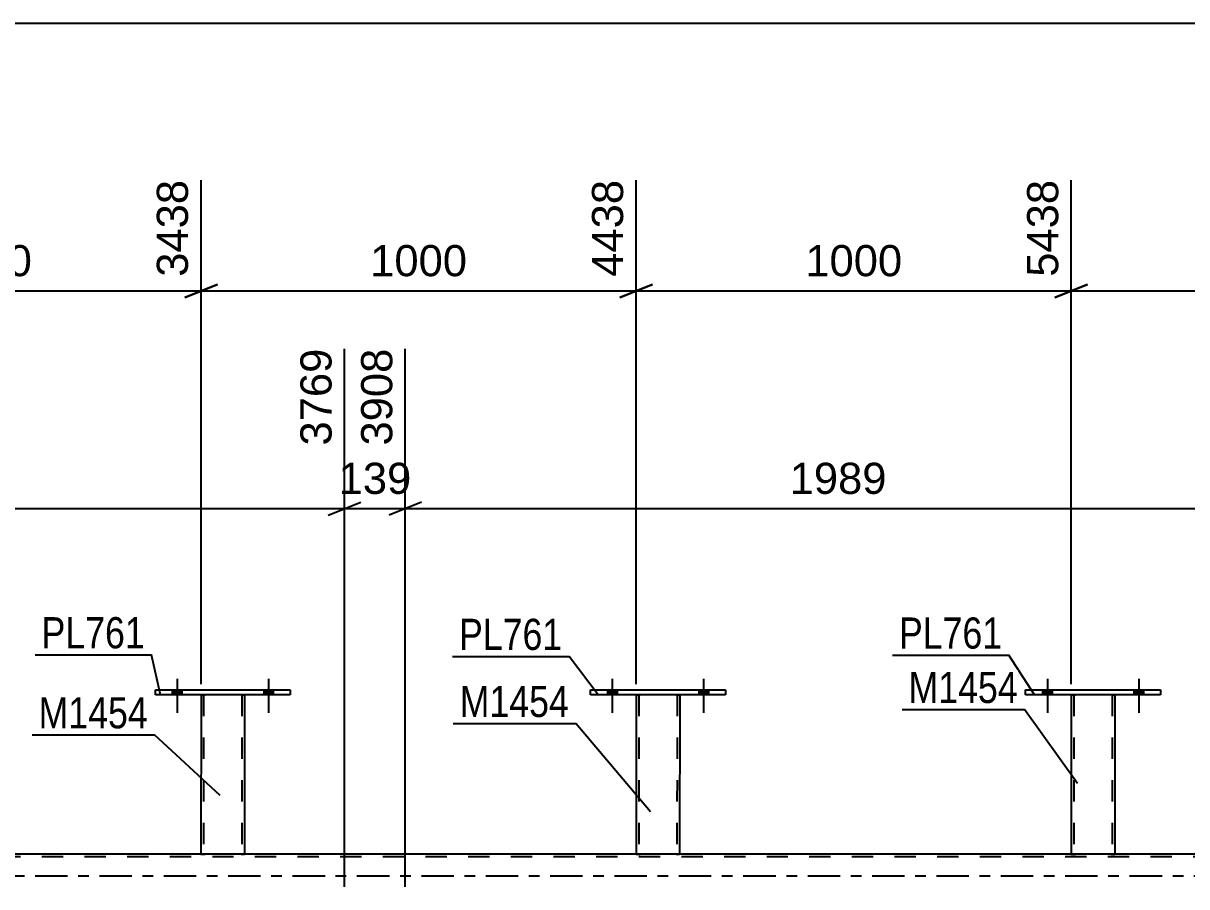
# Model space of a CAD drawing. Header units: millimetres. Extents: x -49 to 792, y -433 to 161.
# Drawn here: x 109.7 to 216.7, y -1 to 78.4 of the extents above; entities that cross this region are included whole.
import ezdxf

# ---------------------------------------------------------------- set-up
doc = ezdxf.new("R2010")
doc.units = ezdxf.units.MM
doc.linetypes.add('DXK_LINE_DOT2', pattern=[3.9198, 1.9599, -1.9599])
doc.linetypes.add('DXK_LINE_DOT3', pattern=[5.9187, 2.979, -0.9799, 0.9799, -0.9799])
doc.styles.add('Arial', font='ARIAL.TTF', dxfattribs={"height": 0.2})
doc.styles.add('Arial Narrow', font='ARIALN.TTF', dxfattribs={"height": 0.2})

# ---------------------------------------------------------------- blocks, each defined once
blk = doc.blocks.new('Part-203723993-3401 - 3316')
at = {"color": 7, "linetype": 'DXK_LINE_DOT2'}
for p, q in [((709.17, 1.76), (33.84, 1.76)), ((130.03, 2), (126.07, 2)), ((170.03, 2), (166.07, 2)), ((210.03, 2), (206.07, 2))]:
    blk.add_line(p, q, dxfattribs=at)
at = {"color": 2, "linetype": 'Continuous'}
for p, q in [((126.07, 2), (90.03, 2)), ((166.07, 2), (130.03, 2)), ((206.07, 2), (170.03, 2)), ((246.07, 2), (210.03, 2))]:
    blk.add_line(p, q, dxfattribs=at)
at = {"color": 7, "linetype": 'DXK_LINE_DOT3'}
blk.add_line((33.84, 0), (718.97, 0), dxfattribs=at)
blk = doc.blocks.new('Bolt-203723993-3346 - 3316')
at = {"linetype": 'Continuous'}
for points in [[(123.4, 16.64), (124.28, 16.64), (124.28, 17.12), (123.4, 17.12)], [(131.8, 16.64), (132.68, 16.64), (132.68, 17.12), (131.8, 17.12)]]:
    blk.add_hatch(color=1, dxfattribs=at).paths.add_polyline_path(points)
at = {"color": 1, "linetype": 'Continuous'}
for p, q in [((123.4, 17.12), (123.4, 16.64)), ((123.84, 18.12), (123.84, 15)), ((124.28, 17.12), (124.28, 16.64)), ((131.8, 17.12), (131.8, 16.64)), ((132.24, 18.12), (132.24, 15)), ((132.68, 17.12), (132.68, 16.64))]:
    blk.add_line(p, q, dxfattribs=at)
blk = doc.blocks.new('Bolt-203723993-3347 - 3316')
at = {"linetype": 'Continuous'}
for points in [[(123.4, 16.64), (124.28, 16.64), (124.28, 17.12), (123.4, 17.12)], [(131.8, 16.64), (132.68, 16.64), (132.68, 17.12), (131.8, 17.12)]]:
    blk.add_hatch(color=1, dxfattribs=at).paths.add_polyline_path(points)
at = {"color": 1, "linetype": 'Continuous'}
for p, q in [((123.4, 17.12), (123.4, 16.64)), ((123.84, 18.12), (123.84, 15)), ((124.28, 17.12), (124.28, 16.64)), ((131.8, 17.12), (131.8, 16.64)), ((132.24, 18.12), (132.24, 15)), ((132.68, 17.12), (132.68, 16.64))]:
    blk.add_line(p, q, dxfattribs=at)
blk = doc.blocks.new('Bolt-203723993-3348 - 3316')
at = {"linetype": 'Continuous'}
for points in [[(163.4, 16.64), (164.28, 16.64), (164.28, 17.12), (163.4, 17.12)], [(171.8, 16.64), (172.68, 16.64), (172.68, 17.12), (171.8, 17.12)]]:
    blk.add_hatch(color=1, dxfattribs=at).paths.add_polyline_path(points)
at = {"color": 1, "linetype": 'Continuous'}
for p, q in [((163.4, 17.12), (163.4, 16.64)), ((163.84, 18.12), (163.84, 15)), ((164.28, 17.12), (164.28, 16.64)), ((171.8, 17.12), (171.8, 16.64)), ((172.24, 18.12), (172.24, 15)), ((172.68, 17.12), (172.68, 16.64))]:
    blk.add_line(p, q, dxfattribs=at)
blk = doc.blocks.new('Bolt-203723993-3349 - 3316')
at = {"linetype": 'Continuous'}
for points in [[(163.4, 16.64), (164.28, 16.64), (164.28, 17.12), (163.4, 17.12)], [(171.8, 16.64), (172.68, 16.64), (172.68, 17.12), (171.8, 17.12)]]:
    blk.add_hatch(color=1, dxfattribs=at).paths.add_polyline_path(points)
at = {"color": 1, "linetype": 'Continuous'}
for p, q in [((163.4, 17.12), (163.4, 16.64)), ((163.84, 18.12), (163.84, 15)), ((164.28, 17.12), (164.28, 16.64)), ((171.8, 17.12), (171.8, 16.64)), ((172.24, 18.12), (172.24, 15)), ((172.68, 17.12), (172.68, 16.64))]:
    blk.add_line(p, q, dxfattribs=at)
blk = doc.blocks.new('Bolt-203723993-3374 - 3316')
at = {"linetype": 'Continuous'}
for points in [[(203.4, 16.64), (204.28, 16.64), (204.28, 17.12), (203.4, 17.12)], [(211.8, 16.64), (212.68, 16.64), (212.68, 17.12), (211.8, 17.12)]]:
    blk.add_hatch(color=1, dxfattribs=at).paths.add_polyline_path(points)
at = {"color": 1, "linetype": 'Continuous'}
for p, q in [((203.4, 17.12), (203.4, 16.64)), ((203.84, 18.12), (203.84, 15)), ((204.28, 17.12), (204.28, 16.64)), ((211.8, 17.12), (211.8, 16.64)), ((212.24, 18.12), (212.24, 15)), ((212.68, 17.12), (212.68, 16.64))]:
    blk.add_line(p, q, dxfattribs=at)
blk = doc.blocks.new('Bolt-203723993-3375 - 3316')
at = {"linetype": 'Continuous'}
for points in [[(203.4, 16.64), (204.28, 16.64), (204.28, 17.12), (203.4, 17.12)], [(211.8, 16.64), (212.68, 16.64), (212.68, 17.12), (211.8, 17.12)]]:
    blk.add_hatch(color=1, dxfattribs=at).paths.add_polyline_path(points)
at = {"color": 1, "linetype": 'Continuous'}
for p, q in [((203.4, 17.12), (203.4, 16.64)), ((203.84, 18.12), (203.84, 15)), ((204.28, 17.12), (204.28, 16.64)), ((211.8, 17.12), (211.8, 16.64)), ((212.24, 18.12), (212.24, 15)), ((212.68, 17.12), (212.68, 16.64))]:
    blk.add_line(p, q, dxfattribs=at)
blk = doc.blocks.new('Part-203723993-3436 - 3316')
at = {"color": 2, "linetype": 'Continuous'}
for p, q in [((121.84, 16.64), (121.84, 17.12)), ((121.84, 17.12), (134.24, 17.12)), ((134.24, 17.12), (134.24, 16.64)), ((134.24, 16.64), (121.84, 16.64))]:
    blk.add_line(p, q, dxfattribs=at)
blk = doc.blocks.new('Part-203723993-3441 - 3316')
at = {"color": 2, "linetype": 'Continuous'}
for p, q in [((126.04, 16.64), (126.03, 2)), ((130.04, 16.64), (130.03, 2)), ((126.07, 2), (126.03, 2)), ((126.17, 2), (126.07, 2)), ((126.33, 2), (126.17, 2)), ((129.74, 2), (126.33, 2)), ((129.89, 2), (129.74, 2)), ((130, 2), (129.89, 2)), ((130.03, 2), (130, 2))]:
    blk.add_line(p, q, dxfattribs=at)
at = {"color": 7, "linetype": 'DXK_LINE_DOT2'}
for p, q in [((126.04, 16.64), (126.04, 16.64)), ((126.04, 16.64), (126.04, 16.64)), ((126.04, 16.64), (126.04, 16.64)), ((126.07, 16.64), (126.04, 16.64)), ((126.04, 16.64), (126.07, 16.64)), ((126.18, 16.64), (126.07, 16.64)), ((126.07, 16.64), (126.18, 16.64)), ((126.33, 16.64), (126.18, 16.64)), ((126.18, 16.64), (126.33, 16.64)), ((126.28, 16.64), (126.27, 2)), ((126.28, 16.64), (126.28, 16.64)), ((126.3, 16.64), (126.28, 16.64)), ((126.28, 16.64), (126.3, 16.64)), ((126.35, 16.64), (126.3, 16.64)), ((126.3, 16.64), (126.35, 16.64)), ((129.74, 16.64), (126.33, 16.64)), ((129.74, 16.64), (126.33, 16.64)), ((129.65, 16.64), (126.35, 16.64)), ((126.35, 16.64), (126.43, 16.64)), ((129.73, 16.64), (126.43, 16.64)), ((129.73, 16.64), (129.65, 16.64)), ((129.78, 16.64), (129.73, 16.64)), ((129.73, 16.64), (129.78, 16.64)), ((129.74, 16.64), (129.9, 16.64)), ((129.9, 16.64), (129.74, 16.64)), ((129.8, 16.64), (129.78, 16.64)), ((129.78, 16.64), (129.8, 16.64)), ((129.8, 16.64), (129.79, 2)), ((129.8, 16.64), (129.8, 16.64)), ((129.9, 16.64), (130, 16.64)), ((130, 16.64), (129.9, 16.64)), ((130, 16.64), (130.04, 16.64)), ((130.04, 16.64), (130, 16.64)), ((130.04, 16.64), (130.04, 16.64)), ((130.04, 16.64), (130.04, 16.64)), ((130.04, 16.64), (130.04, 16.64)), ((126.03, 2), (126.07, 2)), ((126.07, 2), (126.17, 2)), ((126.17, 2), (126.33, 2)), ((126.27, 2), (126.29, 2)), ((126.27, 2), (126.29, 2)), ((129.64, 2), (126.29, 2)), ((126.29, 2), (126.33, 2)), ((129.74, 2), (126.33, 2)), ((126.33, 2), (126.34, 2)), ((126.34, 2), (126.42, 2)), ((129.72, 2), (126.42, 2)), ((129.72, 2), (129.64, 2)), ((129.77, 2), (129.72, 2)), ((129.72, 2), (129.77, 2)), ((129.74, 2), (129.89, 2)), ((129.79, 2), (129.77, 2)), ((129.77, 2), (129.79, 2)), ((129.89, 2), (130, 2)), ((130, 2), (130.03, 2))]:
    blk.add_line(p, q, dxfattribs=at)
blk = doc.blocks.new('Part-203723993-3446 - 3316')
at = {"color": 2, "linetype": 'Continuous'}
for p, q in [((161.84, 16.64), (161.84, 17.12)), ((161.84, 17.12), (174.24, 17.12)), ((174.24, 17.12), (174.24, 16.64)), ((174.24, 16.64), (161.84, 16.64))]:
    blk.add_line(p, q, dxfattribs=at)
blk = doc.blocks.new('Part-203723993-3451 - 3316')
at = {"color": 2, "linetype": 'Continuous'}
for p, q in [((166.04, 16.64), (166.03, 2)), ((170.04, 16.64), (170.03, 2)), ((166.07, 2), (166.03, 2)), ((166.17, 2), (166.07, 2)), ((166.33, 2), (166.17, 2)), ((169.74, 2), (166.33, 2)), ((169.89, 2), (169.74, 2)), ((170, 2), (169.89, 2)), ((170.03, 2), (170, 2))]:
    blk.add_line(p, q, dxfattribs=at)
at = {"color": 7, "linetype": 'DXK_LINE_DOT2'}
for p, q in [((166.04, 16.64), (166.04, 16.64)), ((166.04, 16.64), (166.04, 16.64)), ((166.04, 16.64), (166.04, 16.64)), ((166.07, 16.64), (166.04, 16.64)), ((166.04, 16.64), (166.07, 16.64)), ((166.18, 16.64), (166.07, 16.64)), ((166.07, 16.64), (166.18, 16.64)), ((166.33, 16.64), (166.18, 16.64)), ((166.18, 16.64), (166.33, 16.64)), ((166.28, 16.64), (166.27, 2)), ((166.28, 16.64), (166.28, 16.64)), ((166.29, 16.64), (166.28, 16.64)), ((166.28, 16.64), (166.29, 16.64)), ((166.35, 16.64), (166.29, 16.64)), ((166.29, 16.64), (166.35, 16.64)), ((169.74, 16.64), (166.33, 16.64)), ((169.74, 16.64), (166.33, 16.64)), ((169.65, 16.64), (166.35, 16.64)), ((166.35, 16.64), (166.42, 16.64)), ((169.73, 16.64), (166.42, 16.64)), ((169.73, 16.64), (169.65, 16.64)), ((169.78, 16.64), (169.73, 16.64)), ((169.73, 16.64), (169.78, 16.64)), ((169.74, 16.64), (169.9, 16.64)), ((169.9, 16.64), (169.74, 16.64)), ((169.8, 16.64), (169.78, 16.64)), ((169.78, 16.64), (169.8, 16.64)), ((169.8, 16.64), (169.79, 2)), ((169.8, 16.64), (169.8, 16.64)), ((169.9, 16.64), (170, 16.64)), ((170, 16.64), (169.9, 16.64)), ((170, 16.64), (170.04, 16.64)), ((170.04, 16.64), (170, 16.64)), ((170.04, 16.64), (170.04, 16.64)), ((170.04, 16.64), (170.04, 16.64)), ((170.04, 16.64), (170.04, 16.64)), ((166.03, 2), (166.07, 2)), ((166.07, 2), (166.17, 2)), ((166.17, 2), (166.33, 2)), ((166.27, 2), (166.29, 2)), ((166.27, 2), (166.29, 2)), ((169.64, 2), (166.29, 2)), ((166.29, 2), (166.33, 2)), ((169.74, 2), (166.33, 2)), ((166.33, 2), (166.34, 2)), ((166.34, 2), (166.42, 2)), ((169.72, 2), (166.42, 2)), ((169.72, 2), (169.64, 2)), ((169.77, 2), (169.72, 2)), ((169.72, 2), (169.77, 2)), ((169.74, 2), (169.89, 2)), ((169.79, 2), (169.77, 2)), ((169.77, 2), (169.79, 2)), ((169.89, 2), (170, 2)), ((170, 2), (170.03, 2))]:
    blk.add_line(p, q, dxfattribs=at)
blk = doc.blocks.new('Part-203723993-3576 - 3316')
at = {"color": 2, "linetype": 'Continuous'}
for p, q in [((201.84, 16.64), (201.84, 17.12)), ((201.84, 17.12), (214.24, 17.12)), ((214.24, 17.12), (214.24, 16.64)), ((214.24, 16.64), (201.84, 16.64))]:
    blk.add_line(p, q, dxfattribs=at)
blk = doc.blocks.new('Part-203723993-3581 - 3316')
at = {"color": 2, "linetype": 'Continuous'}
for p, q in [((206.04, 16.64), (206.03, 2)), ((210.04, 16.64), (210.03, 2)), ((206.07, 2), (206.03, 2)), ((206.17, 2), (206.07, 2)), ((206.33, 2), (206.17, 2)), ((209.74, 2), (206.33, 2)), ((209.89, 2), (209.74, 2)), ((210, 2), (209.89, 2)), ((210.03, 2), (210, 2))]:
    blk.add_line(p, q, dxfattribs=at)
at = {"color": 7, "linetype": 'DXK_LINE_DOT2'}
for p, q in [((206.04, 16.64), (206.04, 16.64)), ((206.04, 16.64), (206.04, 16.64)), ((206.04, 16.64), (206.04, 16.64)), ((206.07, 16.64), (206.04, 16.64)), ((206.04, 16.64), (206.07, 16.64)), ((206.18, 16.64), (206.07, 16.64)), ((206.07, 16.64), (206.18, 16.64)), ((206.33, 16.64), (206.18, 16.64)), ((206.18, 16.64), (206.33, 16.64)), ((206.28, 16.64), (206.27, 2)), ((206.28, 16.64), (206.28, 16.64)), ((206.3, 16.64), (206.28, 16.64)), ((206.28, 16.64), (206.3, 16.64)), ((206.35, 16.64), (206.3, 16.64)), ((206.3, 16.64), (206.35, 16.64)), ((209.74, 16.64), (206.33, 16.64)), ((209.74, 16.64), (206.33, 16.64)), ((209.65, 16.64), (206.35, 16.64)), ((206.35, 16.64), (206.43, 16.64)), ((209.73, 16.64), (206.43, 16.64)), ((209.73, 16.64), (209.65, 16.64)), ((209.78, 16.64), (209.73, 16.64)), ((209.73, 16.64), (209.78, 16.64)), ((209.74, 16.64), (209.9, 16.64)), ((209.9, 16.64), (209.74, 16.64)), ((209.8, 16.64), (209.78, 16.64)), ((209.78, 16.64), (209.8, 16.64)), ((209.8, 16.64), (209.79, 2)), ((209.8, 16.64), (209.8, 16.64)), ((209.9, 16.64), (210, 16.64)), ((210, 16.64), (209.9, 16.64)), ((210, 16.64), (210.04, 16.64)), ((210.04, 16.64), (210, 16.64)), ((210.04, 16.64), (210.04, 16.64)), ((210.04, 16.64), (210.04, 16.64)), ((210.04, 16.64), (210.04, 16.64)), ((206.03, 2), (206.07, 2)), ((206.07, 2), (206.17, 2)), ((206.17, 2), (206.33, 2)), ((206.27, 2), (206.29, 2)), ((206.27, 2), (206.29, 2)), ((209.65, 2), (206.29, 2)), ((206.29, 2), (206.33, 2)), ((209.74, 2), (206.33, 2)), ((206.33, 2), (206.34, 2)), ((206.34, 2), (206.42, 2)), ((209.72, 2), (206.42, 2)), ((209.72, 2), (209.65, 2)), ((209.78, 2), (209.72, 2)), ((209.72, 2), (209.78, 2)), ((209.74, 2), (209.89, 2)), ((209.79, 2), (209.78, 2)), ((209.78, 2), (209.79, 2)), ((209.89, 2), (210, 2)), ((210, 2), (210.03, 2))]:
    blk.add_line(p, q, dxfattribs=at)
blk = doc.blocks.new('StraightDimension-203723993-4479 - 3316')
at = {"color": 7, "linetype": 'Continuous'}
for p, q in [((139.24, -1), (139.24, 48.48)), ((144.82, -1), (144.82, 48.48)), ((137.74, 33.18), (140.74, 34.38)), ((146.32, 34.38), (143.32, 33.18)), ((139.24, 33.78), (144.82, 33.78))]:
    blk.add_line(p, q, dxfattribs=at)
at = {"color": 0}
blk.add_wipeout([(145.96, 34.53), (145.96, 38.73), (138.09, 38.73), (138.09, 34.53)], dxfattribs=at)
at = {"color": 3, "style": 'Arial'}
blk.add_text('139', height=2.865, dxfattribs=at).set_placement((138.69, 35.13))
at = {"color": 0, "linetype": 'Continuous'}
blk.add_wipeout([(144.22, 49.08), (140.02, 49.08), (140.02, 38.98), (144.22, 38.98)], dxfattribs=at)
at = {"color": 3, "linetype": 'Continuous', "style": 'Arial'}
blk.add_text('3908', height=2.865, rotation=90.0002, dxfattribs=at).set_placement((143.62, 39.58))
blk = doc.blocks.new('StraightDimension-203723993-4100 - 3316')
at = {"color": 7, "linetype": 'Continuous'}
for p, q in [((126.04, 17.64), (126.04, 63.99)), ((166.04, 17.63), (166.04, 63.99)), ((127.54, 54.4), (124.54, 53.2)), ((126.04, 53.8), (166.04, 53.8)), ((164.54, 53.2), (167.54, 54.4))]:
    blk.add_line(p, q, dxfattribs=at)
at = {"color": 0}
blk.add_wipeout([(151.08, 54.55), (151.08, 58.75), (140.99, 58.75), (140.99, 54.55)], dxfattribs=at)
at = {"color": 3, "style": 'Arial'}
blk.add_text('1000', height=2.865, dxfattribs=at).set_placement((141.59, 55.15))
at = {"color": 0, "linetype": 'Continuous'}
blk.add_wipeout([(165.44, 64.59), (161.24, 64.59), (161.24, 54.5), (165.44, 54.5)], dxfattribs=at)
at = {"color": 3, "linetype": 'Continuous', "style": 'Arial'}
blk.add_text('4438', height=2.865, rotation=90.0002, dxfattribs=at).set_placement((164.84, 55.1))
blk = doc.blocks.new('StraightDimension-203723993-4084 - 3316')
at = {"color": 7, "linetype": 'Continuous'}
for p, q in [((206.04, 17.62), (206.04, 63.99)), ((246.04, 17.6), (246.04, 63.99)), ((207.54, 54.4), (204.54, 53.2)), ((206.04, 53.8), (246.04, 53.8)), ((244.54, 53.2), (247.54, 54.4))]:
    blk.add_line(p, q, dxfattribs=at)
at = {"color": 0}
blk.add_wipeout([(231.08, 54.55), (231.08, 58.75), (220.99, 58.75), (220.99, 54.55)], dxfattribs=at)
at = {"color": 3, "style": 'Arial'}
blk.add_text('1000', height=2.865, dxfattribs=at).set_placement((221.59, 55.15))
at = {"color": 0, "linetype": 'Continuous'}
blk.add_wipeout([(245.44, 64.59), (241.24, 64.59), (241.24, 54.5), (245.44, 54.5)], dxfattribs=at)
at = {"color": 3, "linetype": 'Continuous', "style": 'Arial'}
blk.add_text('6438', height=2.865, rotation=90.0002, dxfattribs=at).set_placement((244.84, 55.1))
blk = doc.blocks.new('StraightDimension-203723993-4092 - 3316')
at = {"color": 7, "linetype": 'Continuous'}
for p, q in [((166.04, 17.63), (166.04, 63.99)), ((206.04, 17.62), (206.04, 63.99)), ((167.54, 54.4), (164.54, 53.2)), ((166.04, 53.8), (206.04, 53.8)), ((204.54, 53.2), (207.54, 54.4))]:
    blk.add_line(p, q, dxfattribs=at)
at = {"color": 0}
blk.add_wipeout([(191.08, 54.55), (191.08, 58.75), (180.99, 58.75), (180.99, 54.55)], dxfattribs=at)
at = {"color": 3, "style": 'Arial'}
blk.add_text('1000', height=2.865, dxfattribs=at).set_placement((181.59, 55.15))
at = {"color": 0, "linetype": 'Continuous'}
blk.add_wipeout([(205.44, 64.59), (201.24, 64.59), (201.24, 54.5), (205.44, 54.5)], dxfattribs=at)
at = {"color": 3, "linetype": 'Continuous', "style": 'Arial'}
blk.add_text('5438', height=2.865, rotation=90.0002, dxfattribs=at).set_placement((204.84, 55.1))
blk = doc.blocks.new('StraightDimension-203723993-4108 - 3316')
at = {"color": 7, "linetype": 'Continuous'}
for p, q in [((86.04, 17.64), (86.04, 63.99)), ((126.04, 17.64), (126.04, 63.99)), ((87.54, 54.4), (84.54, 53.2)), ((86.04, 53.8), (126.04, 53.8)), ((124.54, 53.2), (127.54, 54.4))]:
    blk.add_line(p, q, dxfattribs=at)
at = {"color": 0}
blk.add_wipeout([(111.08, 54.55), (111.08, 58.75), (100.99, 58.75), (100.99, 54.55)], dxfattribs=at)
at = {"color": 3, "style": 'Arial'}
blk.add_text('1000', height=2.865, dxfattribs=at).set_placement((101.59, 55.15))
at = {"color": 0, "linetype": 'Continuous'}
blk.add_wipeout([(125.44, 64.59), (121.24, 64.59), (121.24, 54.5), (125.44, 54.5)], dxfattribs=at)
at = {"color": 3, "linetype": 'Continuous', "style": 'Arial'}
blk.add_text('3438', height=2.865, rotation=90.0002, dxfattribs=at).set_placement((124.84, 55.1))
blk = doc.blocks.new('StraightDimension-203723993-4464 - 3316')
at = {"color": 7, "linetype": 'Continuous'}
for p, q in [((139.24, -1), (139.24, 48.48)), ((55.43, -1), (55.43, 43.98)), ((56.93, 34.38), (53.93, 33.18)), ((137.74, 33.18), (140.74, 34.38)), ((55.43, 33.78), (139.24, 33.78))]:
    blk.add_line(p, q, dxfattribs=at)
at = {"color": 0, "linetype": 'Continuous'}
blk.add_wipeout([(138.64, 49.08), (134.44, 49.08), (134.44, 38.98), (138.64, 38.98)], dxfattribs=at)
at = {"color": 0}
blk.add_wipeout([(102.38, 34.53), (102.38, 38.73), (92.29, 38.73), (92.29, 34.53)], dxfattribs=at)
at = {"color": 3, "linetype": 'Continuous', "style": 'Arial'}
blk.add_text('3769', height=2.865, rotation=90.0002, dxfattribs=at).set_placement((138.04, 39.58))
at = {"color": 3, "style": 'Arial'}
blk.add_text('2095', height=2.865, dxfattribs=at).set_placement((92.89, 35.13))
blk = doc.blocks.new('StraightDimension-203723993-4501 - 3316')
at = {"color": 7, "linetype": 'Continuous'}
for p, q in [((144.82, -1), (144.82, 48.48)), ((224.38, -1), (224.38, 48.48)), ((146.32, 34.38), (143.32, 33.18)), ((222.88, 33.18), (225.88, 34.38)), ((144.82, 33.78), (224.38, 33.78))]:
    blk.add_line(p, q, dxfattribs=at)
at = {"color": 0, "linetype": 'Continuous'}
blk.add_wipeout([(223.78, 49.08), (219.58, 49.08), (219.58, 38.98), (223.78, 38.98)], dxfattribs=at)
at = {"color": 0}
blk.add_wipeout([(189.64, 34.53), (189.64, 38.73), (179.55, 38.73), (179.55, 34.53)], dxfattribs=at)
at = {"color": 3, "linetype": 'Continuous', "style": 'Arial'}
blk.add_text('5897', height=2.865, rotation=90.0002, dxfattribs=at).set_placement((223.18, 39.58))
at = {"color": 3, "style": 'Arial'}
blk.add_text('1989', height=2.865, dxfattribs=at).set_placement((180.15, 35.13))
blk = doc.blocks.new('StraightDimension-203723993-2835 - 2545')
at = {"color": 7, "linetype": 'Continuous'}
blk.add_line((-0.64, 78.41), (709.81, 78.41), dxfattribs=at)
blk = doc.blocks.new('Mark-203723993-3432 - 3316')
at = {"color": 30, "linetype": 'Continuous'}
for p in [(110.78, 20.33), (122.33, 16.64)]:
    blk.add_line(p, (121.49, 20.33), dxfattribs=at)
at = {"color": 0}
blk.add_wipeout([(120.89, 20.93), (120.89, 23.93), (111.38, 23.93), (111.38, 20.93)], dxfattribs=at)
blk.add_wipeout([(120.89, 20.93), (120.89, 23.93), (111.38, 23.93), (111.38, 20.93)], dxfattribs=at)
at = {"color": 3, "style": 'Arial Narrow'}
blk.add_text('PL761', height=2.863, dxfattribs=at).set_placement((111.38, 20.93))
blk = doc.blocks.new('Mark-203723993-3437 - 3316')
at = {"color": 30, "linetype": 'Continuous'}
for p in [(110.51, 12.97), (127.81, 7.38)]:
    blk.add_line(p, (121.76, 12.97), dxfattribs=at)
at = {"color": 0}
blk.add_wipeout([(121.16, 13.57), (121.16, 16.57), (111.11, 16.57), (111.11, 13.57)], dxfattribs=at)
blk.add_wipeout([(121.16, 13.57), (121.16, 16.57), (111.11, 16.57), (111.11, 13.57)], dxfattribs=at)
at = {"color": 3, "style": 'Arial Narrow'}
blk.add_text('M1454', height=2.863, dxfattribs=at).set_placement((111.11, 13.57))
blk = doc.blocks.new('Mark-203723993-3442 - 3316')
at = {"color": 30, "linetype": 'Continuous'}
for p in [(149.16, 20.18), (162.56, 16.64)]:
    blk.add_line(p, (159.87, 20.18), dxfattribs=at)
at = {"color": 0}
blk.add_wipeout([(159.27, 20.78), (159.27, 23.78), (149.76, 23.78), (149.76, 20.78)], dxfattribs=at)
blk.add_wipeout([(159.27, 20.78), (159.27, 23.78), (149.76, 23.78), (149.76, 20.78)], dxfattribs=at)
at = {"color": 3, "style": 'Arial Narrow'}
blk.add_text('PL761', height=2.863, dxfattribs=at).set_placement((149.76, 20.78))
blk = doc.blocks.new('Mark-203723993-3447 - 3316')
at = {"color": 30, "linetype": 'Continuous'}
for p in [(149.22, 14.01), (167.36, 5.9)]:
    blk.add_line(p, (160.48, 14.01), dxfattribs=at)
at = {"color": 0}
blk.add_wipeout([(159.88, 14.61), (159.88, 17.61), (149.82, 17.61), (149.82, 14.61)], dxfattribs=at)
blk.add_wipeout([(159.88, 14.61), (159.88, 17.61), (149.82, 17.61), (149.82, 14.61)], dxfattribs=at)
at = {"color": 3, "style": 'Arial Narrow'}
blk.add_text('M1454', height=2.863, dxfattribs=at).set_placement((149.82, 14.61))
blk = doc.blocks.new('Mark-203723993-3572 - 3316')
at = {"color": 30, "linetype": 'Continuous'}
for p in [(189.6, 20.3), (202.65, 16.64)]:
    blk.add_line(p, (200.31, 20.3), dxfattribs=at)
at = {"color": 0}
blk.add_wipeout([(199.71, 20.9), (199.71, 23.9), (190.2, 23.9), (190.2, 20.9)], dxfattribs=at)
blk.add_wipeout([(199.71, 20.9), (199.71, 23.9), (190.2, 23.9), (190.2, 20.9)], dxfattribs=at)
at = {"color": 3, "style": 'Arial Narrow'}
blk.add_text('PL761', height=2.863, dxfattribs=at).set_placement((190.2, 20.9))
blk = doc.blocks.new('Mark-203723993-3577 - 3316')
at = {"color": 30, "linetype": 'Continuous'}
for p in [(190.48, 15.3), (206.6, 8.49)]:
    blk.add_line(p, (201.73, 15.3), dxfattribs=at)
at = {"color": 0}
blk.add_wipeout([(201.13, 15.9), (201.13, 18.9), (191.08, 18.9), (191.08, 15.9)], dxfattribs=at)
blk.add_wipeout([(201.13, 15.9), (201.13, 18.9), (191.08, 18.9), (191.08, 15.9)], dxfattribs=at)
at = {"color": 3, "style": 'Arial Narrow'}
blk.add_text('M1454', height=2.863, dxfattribs=at).set_placement((191.08, 15.9))

msp = doc.modelspace()

# ---------------------------------------------------------------- block references
for name in ['StraightDimension-203723993-2835 - 2545', 'Part-203723993-3436 - 3316', 'Bolt-203723993-3346 - 3316', 'Bolt-203723993-3347 - 3316', 'Part-203723993-3446 - 3316', 'Bolt-203723993-3348 - 3316', 'Bolt-203723993-3349 - 3316', 'Part-203723993-3576 - 3316', 'Bolt-203723993-3374 - 3316', 'Bolt-203723993-3375 - 3316', 'Part-203723993-3441 - 3316', 'Part-203723993-3451 - 3316', 'Part-203723993-3581 - 3316', 'Part-203723993-3401 - 3316']:
    msp.add_blockref(name, (0, 0))

# ---------------------------------------------------------------- next in the draw order: block references
for name in ['StraightDimension-203723993-4084 - 3316', 'StraightDimension-203723993-4479 - 3316']:
    msp.add_blockref(name, (0, 0))

# ---------------------------------------------------------------- next in the draw order: block references
msp.add_blockref('StraightDimension-203723993-4100 - 3316', (0, 0))

# ---------------------------------------------------------------- next in the draw order: block references
for name in ['StraightDimension-203723993-4108 - 3316', 'StraightDimension-203723993-4092 - 3316']:
    msp.add_blockref(name, (0, 0))

# ---------------------------------------------------------------- next in the draw order: block references
for name in ['StraightDimension-203723993-4464 - 3316', 'StraightDimension-203723993-4501 - 3316']:
    msp.add_blockref(name, (0, 0))

# ---------------------------------------------------------------- next in the draw order: block references
for name in ['Mark-203723993-3432 - 3316', 'Mark-203723993-3442 - 3316', 'Mark-203723993-3572 - 3316']:
    msp.add_blockref(name, (0, 0))

# ---------------------------------------------------------------- next in the draw order: block references
for name in ['Mark-203723993-3577 - 3316', 'Mark-203723993-3447 - 3316', 'Mark-203723993-3437 - 3316']:
    msp.add_blockref(name, (0, 0))

doc.saveas('drawing.dxf')
